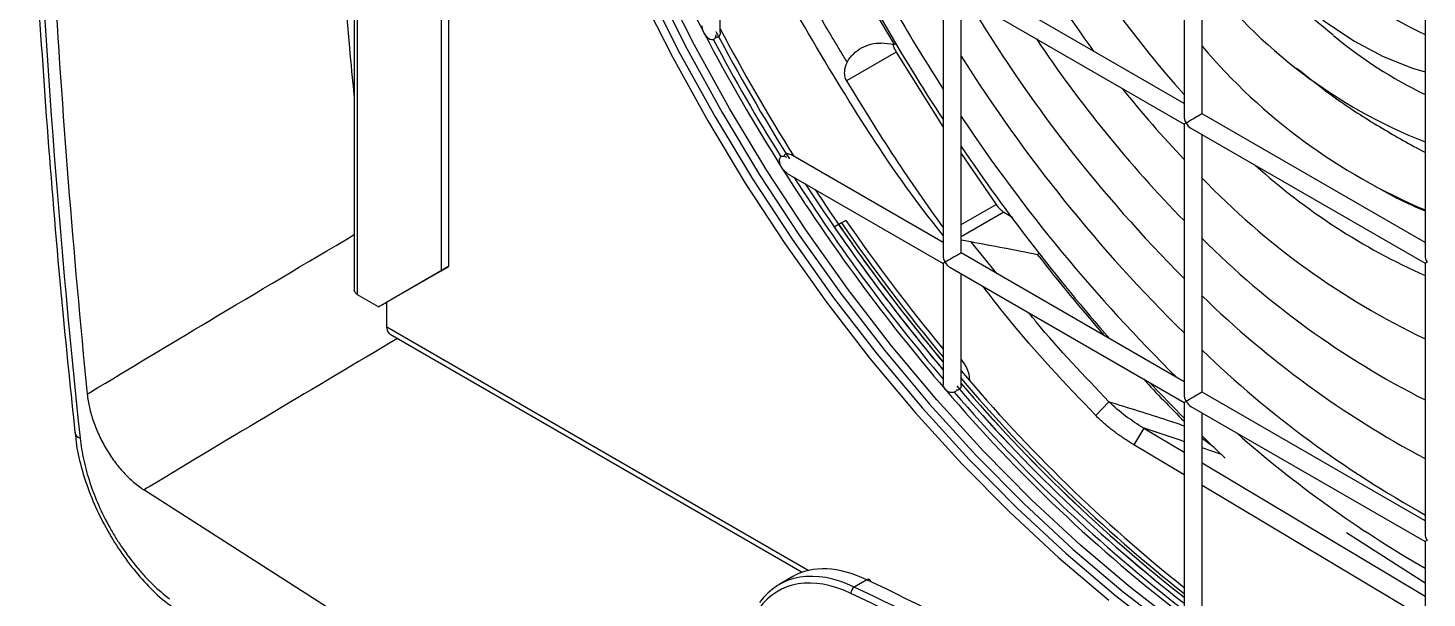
# Model space of a CAD drawing. Extents: x 14.8 to 109.8, y 1.6 to 86.6.
# Drawn here: x 69.422 to 73.528, y 64.996 to 66.668 of the extents above; entities that cross this region are included whole.
import ezdxf

# ---------------------------------------------------------------- set-up
doc = ezdxf.new("R2010")
doc.units = 0
doc.header["$MEASUREMENT"] = 0
doc.layers.add('OBJECT', color=7, linetype='CONTINUOUS')

msp = doc.modelspace()

# ---------------------------------------------------------------- linework, layer by layer
at = {"layer": 'OBJECT'}
for p, q in [((70.6353, 70.8047), (70.6353, 65.9561)), ((70.6565, 70.7952), (70.6565, 65.9683)), ((70.3892, 65.8858), (70.3892, 68.4164)), ((70.3798, 67.9789), (70.3798, 65.8989)), ((71.4537, 66.6556), (71.4537, 67.1718)), ((72.815, 67.2025), (72.815, 66.4091)), ((72.8679, 66.4165), (72.8679, 67.172)), ((72.815, 66.4471), (72.1608, 66.8247)), ((72.1079, 66.7942), (72.1079, 66.0007)), ((72.1279, 66.7826), (72.815, 66.386)), ((72.1608, 66.0082), (72.1608, 66.7636)), ((73.5221, 66.7943), (73.5221, 66.0009)), ((71.9703, 66.5973), (71.8243, 66.513)), ((71.9639, 66.6199), (71.9686, 66.6227)), ((71.9703, 66.5973), (72.1079, 66.3774)), ((73.5221, 66.0389), (72.8679, 66.4165)), ((72.815, 66.386), (72.815, 65.5925)), ((72.835, 66.3744), (73.5221, 65.9778)), ((72.8679, 65.6), (72.8679, 66.3554)), ((73.5221, 66.3032), (73.4983, 66.3157)), ((72.1079, 66.0388), (71.6607, 66.2969)), ((72.1608, 66.2998), (72.2632, 66.1507)), ((71.6506, 66.2416), (72.1079, 65.9777)), ((72.1608, 66.0916), (72.2632, 66.1507)), ((71.8226, 66.1038), (71.8014, 66.0916)), ((72.2865, 66.1281), (72.1608, 66.0556)), ((72.2865, 66.1281), (72.3121, 66.1123)), ((71.8097, 66.0964), (71.7885, 66.0841)), ((72.1608, 66.0467), (72.1891, 66.0416)), ((72.2657, 65.9476), (72.1892, 66.0416)), ((72.1079, 65.9777), (72.1079, 65.6225)), ((72.815, 65.6305), (72.1608, 66.0082)), ((72.3893, 66.0069), (72.3843, 66.004)), ((73.5221, 65.9778), (73.5221, 65.1843)), ((70.4514, 65.8499), (70.6353, 65.9561)), ((70.6565, 65.9683), (70.4726, 65.8621)), ((70.6353, 65.9561), (70.6565, 65.9683)), ((72.1279, 65.9661), (72.815, 65.5694)), ((72.1608, 65.6184), (72.1608, 65.9471)), ((70.4514, 65.8499), (70.3892, 65.8858)), ((70.4514, 65.8499), (70.4726, 65.8621)), ((70.4755, 65.7903), (70.4755, 65.8638)), ((71.712, 65.0765), (70.4755, 65.7903)), ((70.4848, 65.7697), (71.6945, 65.0713)), ((72.0995, 65.7358), (72.1079, 65.731)), ((72.1857, 65.6379), (72.1857, 65.6335)), ((72.5946, 65.5718), (72.5557, 65.5312)), ((72.815, 65.5694), (72.815, 64.9482)), ((73.5221, 65.2223), (72.8679, 65.6)), ((72.835, 65.5579), (73.5221, 65.1612)), ((72.8679, 64.9522), (72.8679, 65.5389)), ((72.6967, 65.4942), (72.6677, 65.4454)), ((72.6968, 65.4942), (72.815, 65.4236)), ((72.815, 65.3574), (72.6677, 65.4454)), ((72.8679, 65.4652), (72.9034, 65.4386)), ((72.9252, 65.4167), (72.8679, 65.4364)), ((72.8679, 65.392), (73.5221, 65.0014)), ((73.5221, 64.9352), (72.8679, 65.3258)), ((70.9629, 64.545), (69.7627, 65.3131)), ((73.5221, 65.0395), (73.2914, 65.1869)), ((73.5221, 65.1612), (73.5221, 64.5366)), ((71.667, 65.0587), (71.6266, 65.0354)), ((71.884, 65.0494), (71.8471, 65.0281))]:
    msp.add_line(p, q, dxfattribs=at)
at = {"layer": 'OBJECT', "flags": 128}
for points in [[(72.8059, 64.9126), (72.6576, 65.0266), (72.5111, 65.1506), (72.3672, 65.284), (72.2265, 65.4265), (72.0895, 65.5772), (71.9568, 65.7356), (71.8291, 65.9011), (71.7069, 66.0728), (71.5907, 66.2501), (71.4809, 66.4321), (71.3781, 66.6182), (71.2827, 66.8075), (71.1951, 66.9993), (71.1157, 67.1926), (71.0448, 67.3867), (70.9827, 67.5807), (70.9298, 67.7738), (70.8861, 67.9651), (70.852, 68.154), (70.8275, 68.3395), (70.8127, 68.5208), (70.8078, 68.6972)], [(72.8679, 67.0659), (72.9058, 67.0128), (72.9804, 66.9192), (73.0595, 66.8331), (73.142, 66.7557), (73.227, 66.6879), (73.3132, 66.6307), (73.3996, 66.5848), (73.4851, 66.5508), (73.5221, 66.5398)], [(71.2191, 66.7708), (71.3145, 66.5815), (71.4173, 66.3954), (71.527, 66.2133), (71.6433, 66.036), (71.7655, 65.8643), (71.8932, 65.6989), (72.0258, 65.5405), (72.1628, 65.3897), (72.3036, 65.2473), (72.4475, 65.1138), (72.5939, 64.9898)], [(71.2403, 66.783), (71.3357, 66.5937), (71.4385, 66.4076), (71.5482, 66.2256), (71.6645, 66.0483), (71.7867, 65.8766), (71.9144, 65.7111), (72.047, 65.5527), (72.184, 65.402), (72.3248, 65.2596), (72.4687, 65.1261), (72.6151, 65.0021), (72.7635, 64.8881)], [(71.2615, 66.7953), (71.3569, 66.606), (71.4597, 66.4199), (71.5694, 66.2378), (71.6857, 66.0605), (71.8079, 65.8888), (71.9356, 65.7234), (72.0683, 65.565), (72.2052, 65.4142), (72.346, 65.2718), (72.4899, 65.1383), (72.6363, 65.0143), (72.7847, 64.9004)], [(71.4406, 66.6481), (71.4404, 66.6436), (71.4387, 66.6385), (71.4362, 66.6353), (71.4327, 66.6335), (71.429, 66.6333), (71.4237, 66.6348), (71.4167, 66.6397), (71.4085, 66.6498), (71.4066, 66.653), (71.4066, 66.653)], [(70.3892, 65.8858), (70.3823, 65.8918), (70.3798, 65.8989)], [(70.4848, 65.7697), (70.4848, 65.7697), (70.4779, 65.7776), (70.4755, 65.7903)], [(72.1796, 65.6405), (72.1811, 65.64), (72.1857, 65.6379)], [(72.815, 65.5237), (72.7426, 65.5979), (72.7145, 65.6275)], [(72.936, 65.4064), (72.8889, 65.4511), (72.8679, 65.4714)]]:
    msp.add_lwpolyline(points, dxfattribs=at)
at = {"layer": 'OBJECT'}
for centre, radius, start, end in [((75.0996, 68.5215), 3.0687, 198.1156, 221.8836), ((76.2878, 69.2237), 5.5167, 199.3914, 207.7734), ((75.4176, 68.7051), 3.5575, 203.7242, 216.2748), ((74.0893, 67.8443), 1.323, 214.3807, 244.6145), ((77.1618, 69.712), 6.048, 206.68058, 210.74722), ((77.1289, 69.693), 6.0047, 206.73838, 213.26023), ((76.5745, 69.3729), 5.3167, 207.1498, 212.8491), ((74.0746, 67.7436), 1.5139, 217.1256, 248.5967), ((75.7759, 68.8916), 4.1854, 210.7138, 224.9723), ((76.4846, 69.321), 5.7362, 207.71789, 212.28211), ((76.5133, 69.3376), 5.7366, 207.84363, 212.15639), ((76.5262, 69.345), 5.7366, 207.84363, 212.15639), ((75.4721, 68.7044), 3.7186, 213.7958, 224.3934), ((74.0997, 67.6684), 1.3273, 230.3842, 244.2021), ((76.4985, 69.329), 5.7373, 208.01937, 211.98063), ((74.1946, 67.7362), 1.7369, 220.197, 247.2207), ((75.9981, 69.0071), 4.5375, 212.2553, 225.4522), ((75.1425, 68.4918), 3.2092, 218.5751, 223.5094), ((76.2282, 69.1256), 4.8914, 213.743, 225.3992), ((76.8873, 69.5256), 5.7107, 214.1419, 221.3032), ((76.3016, 69.1991), 5.5164, 212.2265, 220.6089), ((76.3149, 69.2061), 5.5164, 212.6433, 220.3034), ((74.4913, 67.7885), 2.2518, 223.8035, 244.5075), ((74.2832, 67.6587), 1.8778, 227.9264, 246.089), ((76.3304, 69.2146), 5.5163, 212.9889, 220.0459), ((76.3246, 69.2079), 5.4929, 213.269, 219.8543), ((76.3263, 69.2042), 5.4677, 214.5439, 219.5098), ((76.2805, 69.176), 5.4533, 214.5395, 220.0785), ((76.2979, 69.1867), 5.4588, 214.5412, 219.8636), ((76.309, 69.1936), 5.4623, 214.5423, 219.7254), ((74.6958, 67.8868), 2.591, 225.1337, 243.0653), ((76.7924, 69.4395), 5.5887, 217.9317, 221.0973), ((74.8748, 67.9463), 2.8789, 225.8064, 241.9754), ((75.0624, 68.0141), 3.1728, 226.2368, 240.9937), ((75.7003, 68.6516), 4.6328, 220.181, 231.479), ((75.588, 68.566), 4.5626, 220.4062, 232.6639), ((75.6304, 68.5953), 4.5817, 220.527, 232.0846), ((75.6411, 68.6064), 4.597, 220.5463, 232.0652), ((75.6768, 68.6332), 4.6176, 220.3684, 231.7015), ((75.6496, 68.6086), 4.5903, 220.5335, 231.8648), ((75.6603, 68.6198), 4.6056, 220.5517, 231.8459), ((76.4655, 69.1467), 5.1498, 222.9403, 224.8581), ((75.6043, 68.5754), 4.5663, 220.6677, 232.3494), ((69.5824, 65.4872), 0.0236, 193.8589, 252.2542), ((75.2433, 68.0617), 3.4401, 228.6242, 239.9773), ((71.8882, 65.0435), 0.00731, 356.4417, 125.5007), ((71.8589, 65.0101), 0.0215, 123.3784, 181.821)]:
    msp.add_arc(centre, radius, start, end, dxfattribs=at)
for centre, major_axis, ratio, start_param, end_param in [((72.835, 66.3975), (-0.0141, 0.0245), 0.577335, 0.785358, 1.570756), ((72.835, 66.3975), (0.02, 0.0115), 0.00007, 2.356154, 3.141552), ((72.835, 66.3975), (0.02, 0.0115), 0.00007, 0.000041, 2.356154), ((72.835, 66.3975), (-0.0141, 0.0245), 0.577335, 1.570756, 2.356235), ((72.8479, 66.405), (0.02, 0.0115), 0.00007, 0.000041, 1.2597), ((72.1279, 65.9892), (-0.0141, 0.0245), 0.577335, 0.785358, 1.570756), ((72.1279, 65.9892), (0.02, 0.0115), 0.00007, 2.356154, 3.141552), ((72.1279, 65.9892), (0.02, 0.0115), 0.00007, 0.000041, 2.356154), ((72.1279, 65.9892), (-0.0141, 0.0245), 0.577335, 1.570756, 2.356235), ((72.1408, 65.9967), (0.02, 0.0115), 0.00007, 0.000041, 1.2597), ((73.5421, 65.9893), (-0.0141, 0.0245), 0.577335, 0.785358, 1.570756), ((73.5421, 65.9893), (0.02, 0.0115), 0.00007, 2.356154, 3.141552), ((72.1425, 65.662), (-0.0308, 0.0515), 0.587369, 3.918035, 5.050387), ((72.835, 65.581), (-0.0141, 0.0245), 0.577335, 0.785358, 1.570756), ((72.835, 65.581), (0.02, 0.0115), 0.00007, 2.356154, 3.141552), ((72.835, 65.581), (0.02, 0.0115), 0.00007, 0.000041, 2.356154), ((72.835, 65.581), (-0.0141, 0.0245), 0.577335, 1.570756, 2.356235), ((72.8479, 65.5885), (0.02, 0.0115), 0.00007, 0.000041, 1.2597), ((73.5421, 65.1728), (-0.0141, 0.0245), 0.577335, 0.785358, 1.570756), ((73.5421, 65.1728), (0.02, 0.0115), 0.00007, 2.356154, 3.141552), ((71.8724, 64.6), (-0.2435, 0.4367), 0.58707, 5.595146, 6.553824), ((71.9212, 64.6281), (-0.2562, 0.4294), 0.567527, 5.578204, 6.275001), ((71.8618, 64.594), (-0.236, 0.4237), 0.587367, 5.595426, 6.554104), ((73.0059, 52.4143), (-7.692, 12.8789), 0.56723, 5.400928, 5.577968), ((72.5899, 52.1744), (-7.2919, 13.0925), 0.587367, 5.418387, 5.595426), ((72.6005, 52.1803), (-7.2994, 13.1055), 0.587357, 5.418377, 5.595417)]:
    msp.add_ellipse(centre, major_axis=major_axis, ratio=ratio, start_param=start_param, end_param=end_param, dxfattribs=at)
for points, knots in [([(69.4223, 67.3647), (69.4234, 67.3335), (69.4295, 67.1462), (69.449, 66.7978), (69.4816, 66.3188), (69.5185, 65.8799), (69.548, 65.5992), (69.5603, 65.4817)], [0, 0, 0, 0, 0.050914, 0.305007, 0.559926, 0.815859, 1, 1, 1, 1]), ([(70.3798, 66.4707), (70.3753, 66.5171), (70.3538, 66.7391), (70.3389, 66.9582), (70.3271, 67.1314)], [0, 0, 0, 0, 0.2091432, 1, 1, 1, 1]), ([(72.8685, 67.0643), (72.8966, 67.0248), (72.9559, 66.9412), (73.0565, 66.8273), (73.1561, 66.7276), (73.2232, 66.6722), (73.2522, 66.6482)], [0, 0, 0, 0, 0.255655, 0.540469, 0.801012, 1, 1, 1, 1]), ([(71.8264, 66.568), (71.8199, 66.5786), (71.8073, 66.5992), (71.7892, 66.6294), (71.7723, 66.6579), (71.7565, 66.6848), (71.742, 66.71), (71.7285, 66.7335), (71.7162, 66.7553), (71.7049, 66.7753), (71.6948, 66.7936), (71.6857, 66.8102), (71.6776, 66.8249), (71.6706, 66.8379), (71.6646, 66.849), (71.6595, 66.8584), (71.6555, 66.8659), (71.6524, 66.8716), (71.6507, 66.8748), (71.6501, 66.8761)], [0, 0, 0, 0, 0.104792, 0.203901, 0.297317, 0.385028, 0.46702, 0.54328, 0.613795, 0.67855, 0.737532, 0.790728, 0.838126, 0.879706, 0.915445, 0.945344, 0.969403, 0.987621, 1, 1, 1, 1]), ([(72.1079, 66.0597), (72.0897, 66.0827), (71.9958, 66.2012), (71.8414, 66.4323), (71.7164, 66.6455), (71.654, 66.7521)], [0, 0, 0, 0, 0.107639, 0.554178, 1, 1, 1, 1]), ([(71.4066, 66.653), (71.4045, 66.6577), (71.4013, 66.6647), (71.4011, 66.672), (71.401, 66.6744)], [0, 0, 0, 0, 0.673716, 1, 1, 1, 1]), ([(71.4535, 66.6556), (71.4535, 66.6541), (71.4536, 66.6506), (71.452, 66.6461), (71.4493, 66.6425), (71.4458, 66.6408), (71.4425, 66.6404), (71.4405, 66.6411), (71.4398, 66.6413)], [0, 0, 0, 0, 0.17481, 0.394182, 0.56941, 0.745222, 0.909901, 1, 1, 1, 1]), ([(71.8264, 66.568), (71.8288, 66.5724), (71.8315, 66.5767), (71.8376, 66.5846), (71.8409, 66.5883), (71.8515, 66.5987), (71.8596, 66.6048), (71.8771, 66.6145), (71.8863, 66.6183), (71.9055, 66.6231), (71.9156, 66.6242), (71.9257, 66.6233)], [0, 0, 0, 0, 0.125, 0.125, 0.25, 0.25, 0.5, 0.5, 0.75, 0.75, 1, 1, 1, 1]), ([(71.9607, 66.6199), (71.9618, 66.6161), (71.964, 66.6084), (71.9682, 66.601), (71.9703, 66.5973)], [0, 0, 0, 0, 0.499712, 1, 1, 1, 1]), ([(71.8264, 66.568), (71.8257, 66.5667), (71.8234, 66.5623), (71.8205, 66.5547), (71.8184, 66.5454), (71.8177, 66.5363), (71.8185, 66.5279), (71.8206, 66.52), (71.8231, 66.5153), (71.8243, 66.513)], [0, 0, 0, 0, 0.079316, 0.257393, 0.423638, 0.579325, 0.725999, 0.86551, 1, 1, 1, 1]), ([(71.8243, 66.513), (71.871, 66.4368), (71.9613, 66.2895), (72.0602, 66.1495), (72.1079, 66.0819)], [0, 0, 0, 0, 0.517635, 1, 1, 1, 1]), ([(73.1452, 66.5507), (73.1774, 66.5251), (73.2505, 66.4669), (73.3682, 66.3885), (73.4557, 66.3399), (73.4976, 66.3166)], [0, 0, 0, 0, 0.291313, 0.66089, 1, 1, 1, 1]), ([(71.6351, 66.2574), (71.6336, 66.2599), (71.6303, 66.2657), (71.6278, 66.2745), (71.6276, 66.2823), (71.6292, 66.2874), (71.6313, 66.29), (71.6339, 66.2917), (71.6371, 66.2927), (71.6423, 66.2922), (71.6458, 66.2904), (71.6478, 66.2894)], [0, 0, 0, 0, 0.15065, 0.35229, 0.48646, 0.587265, 0.669795, 0.696663, 0.786498, 0.875836, 1, 1, 1, 1]), ([(71.6415, 66.292), (71.6418, 66.293), (71.6424, 66.2954), (71.6443, 66.2975), (71.6468, 66.2992), (71.65, 66.3001), (71.6552, 66.2996), (71.6587, 66.2979), (71.6607, 66.2968)], [0, 0, 0, 0, 0.133074, 0.306425, 0.362858, 0.551555, 0.7392, 1, 1, 1, 1]), ([(71.6507, 66.2419), (71.6495, 66.2426), (71.6446, 66.2452), (71.6394, 66.251), (71.636, 66.256), (71.6351, 66.2574)], [0, 0, 0, 0, 0.193326, 0.777858, 1, 1, 1, 1]), ([(73.3753, 66.204), (73.3989, 66.1908), (73.4466, 66.1642), (73.4967, 66.1424), (73.5221, 66.1313)], [0, 0, 0, 0, 0.493964, 1, 1, 1, 1]), ([(72.2632, 66.1507), (72.2666, 66.1459), (72.2704, 66.1416), (72.2783, 66.1339), (72.2823, 66.1307), (72.2865, 66.1281)], [0, 0, 0, 0, 0.5, 0.5, 1, 1, 1, 1]), ([(69.5963, 65.5943), (69.5996, 65.5962), (69.7181, 65.6677), (69.9785, 65.8242), (70.2373, 65.9776), (70.3798, 66.062)], [0, 0, 0, 0, 0.0126277, 0.4563441, 1, 1, 1, 1]), ([(72.5556, 65.5312), (72.4673, 65.6241), (72.353, 65.7442), (72.2488, 65.8793), (72.2252, 65.9099)], [0, 0, 0, 0, 0.772986, 1, 1, 1, 1]), ([(72.5946, 65.5718), (72.5219, 65.6475), (72.4416, 65.7312), (72.3668, 65.8235), (72.3596, 65.8323)], [0, 0, 0, 0, 0.904623, 1, 1, 1, 1]), ([(70.5065, 65.7571), (70.2632, 65.6126), (70.0145, 65.465), (69.7679, 65.3162), (69.7627, 65.3131)], [0, 0, 0, 0, 0.978735, 1, 1, 1, 1]), ([(72.1137, 65.6085), (72.1122, 65.6106), (72.1092, 65.6149), (72.1075, 65.6201), (72.108, 65.6224), (72.108, 65.6225)], [0, 0, 0, 0, 0.481871, 0.964723, 1, 1, 1, 1]), ([(72.1467, 65.6059), (72.1461, 65.6046), (72.1448, 65.6018), (72.1404, 65.5992), (72.135, 65.5981), (72.129, 65.5987), (72.1226, 65.6011), (72.1174, 65.6046), (72.1148, 65.6074), (72.1137, 65.6085)], [0, 0, 0, 0, 0.132506, 0.280594, 0.421681, 0.566169, 0.722115, 0.894409, 1, 1, 1, 1]), ([(72.1605, 65.6184), (72.1605, 65.617), (72.1606, 65.6137), (72.1578, 65.6095), (72.1534, 65.6067), (72.1495, 65.6056), (72.1472, 65.6059), (72.1469, 65.6059)], [0, 0, 0, 0, 0.1991766, 0.4757306, 0.7235183, 0.9595917, 1, 1, 1, 1]), ([(69.5963, 65.5943), (69.5976, 65.5813), (69.5998, 65.5681), (69.6059, 65.5413), (69.6098, 65.5276), (69.6193, 65.5001), (69.6248, 65.4866), (69.6341, 65.4665), (69.6374, 65.4599), (69.6443, 65.4467), (69.648, 65.4402), (69.6594, 65.421), (69.6674, 65.4087), (69.6846, 65.3854), (69.6938, 65.3742), (69.7127, 65.3536), (69.7224, 65.3443), (69.7423, 65.3273), (69.7525, 65.3196), (69.7627, 65.3131)], [0, 0, 0, 0, 0.125, 0.125, 0.25, 0.25, 0.375, 0.375, 0.4375, 0.4375, 0.5, 0.5, 0.625, 0.625, 0.75, 0.75, 0.875, 0.875, 1, 1, 1, 1]), ([(72.5946, 65.5718), (72.652, 65.5542), (72.7261, 65.5314), (72.7986, 65.5068), (72.815, 65.5013)], [0, 0, 0, 0, 0.774287, 1, 1, 1, 1]), ([(72.6677, 65.4454), (72.6632, 65.4481), (72.6545, 65.4535), (72.6416, 65.4618), (72.6291, 65.4703), (72.6172, 65.4787), (72.6057, 65.4873), (72.5948, 65.4959), (72.5843, 65.5046), (72.5743, 65.5134), (72.5648, 65.5222), (72.5586, 65.5282), (72.5557, 65.5312)], [0, 0, 0, 0, 0.117124, 0.230193, 0.339282, 0.444477, 0.545871, 0.643571, 0.737694, 0.828372, 0.915752, 1, 1, 1, 1]), ([(72.815, 65.4545), (72.7918, 65.4627), (72.7531, 65.4763), (72.7134, 65.4888), (72.6975, 65.4938)], [0, 0, 0, 0, 0.5989807, 1, 1, 1, 1]), ([(69.5606, 65.4817), (69.5617, 65.4692), (69.565, 65.4335), (69.58, 65.3718), (69.6043, 65.2989), (69.6366, 65.227), (69.6754, 65.1584), (69.72, 65.094), (69.7695, 65.0364), (69.8117, 64.9947), (69.8378, 64.9761), (69.8452, 64.9708)], [0, 0, 0, 0, 0.067482, 0.193392, 0.319593, 0.444904, 0.570851, 0.696247, 0.822783, 0.949384, 1, 1, 1, 1]), ([(69.5752, 65.4648), (69.5775, 65.4436), (69.581, 65.4222), (69.5907, 65.3786), (69.5968, 65.3566), (69.6117, 65.3118), (69.6203, 65.2895), (69.6396, 65.2458), (69.6503, 65.2243), (69.6681, 65.1924), (69.6743, 65.1819), (69.6869, 65.1614), (69.6935, 65.1514), (69.7136, 65.1219), (69.7278, 65.1032), (69.7502, 65.0764), (69.7579, 65.0677), (69.7733, 65.0511), (69.7811, 65.0431), (69.8048, 65.0202), (69.821, 65.0063), (69.8375, 64.9937)], [0, 0, 0, 0, 0.125, 0.125, 0.25, 0.25, 0.375, 0.375, 0.5, 0.5, 0.5625, 0.5625, 0.625, 0.625, 0.75, 0.75, 0.8125, 0.8125, 0.875, 0.875, 1, 1, 1, 1])]:
    msp.add_open_spline(points, degree=3, knots=knots, dxfattribs=at)
for points in [[(69.4388, 67.342), (69.4625, 66.7274), (69.508, 66.1016), (69.5752, 65.4648)], [(69.4987, 66.8304), (69.5219, 66.423), (69.5544, 66.011), (69.5963, 65.5943)], [(71.9639, 66.6199), (71.9512, 66.6211), (71.9384, 66.6222), (71.9257, 66.6233)], [(72.1891, 66.0416), (72.2544, 66.0296), (72.3195, 66.0171), (72.3843, 66.004)], [(72.6967, 65.4942), (72.6611, 65.5156), (72.6243, 65.5417), (72.5946, 65.5718)]]:
    msp.add_open_spline(points, degree=3, dxfattribs=at)

doc.saveas('drawing.dxf')
